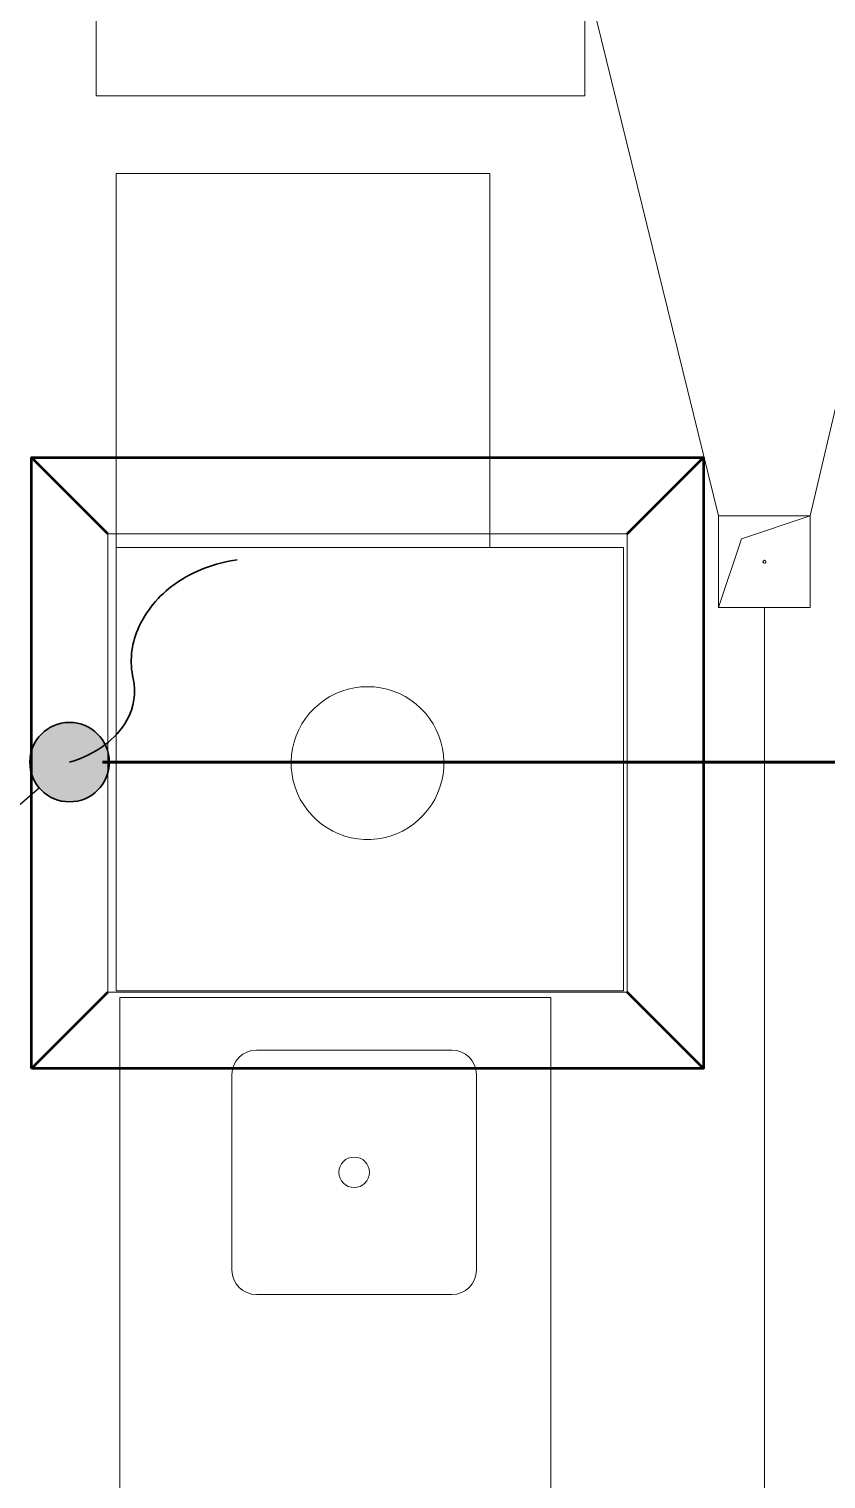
# Model space of a CAD drawing. Header units: millimetres. Extents: x -32 to 417638015, y -35 to 175284279.
# Drawn here: x 416310818 to 416312122, y 175258853 to 175261225 of the extents above; entities that cross this region are included whole.
import ezdxf
from ezdxf.enums import TextEntityAlignment as Align

# ---------------------------------------------------------------- set-up
doc = ezdxf.new("R2010")
doc.units = ezdxf.units.MM
for name, color, linetype, lineweight in [('_ЭМ_гофра', 5, 'Continuous', 60), ('_ЭМ_ТХ_пищеблок', 7, 'Continuous', 30), ('Атрибут', 7, 'Continuous', 5), ('Обобщенные модели', 7, 'Continuous', 18), ('Оборудование', 7, 'Continuous', 18), ('Перекрытие', 7, 'Continuous', 18), ('ШТРИХОВКА', 252, 'Continuous', 15), ('ЭОМ_Кабельный вывод', 1, 'Continuous', 35)]:
    doc.layers.add(name, color=color, linetype=linetype, lineweight=lineweight)
doc.layers.add('PDF __ЭМ_Надписи', color=7, linetype='Continuous')
doc.layers.add('ЭОМ_Лотки рабочие', color=5, linetype='Continuous')
doc.layers.add('Линии', color=7, linetype='Continuous', lineweight=9, true_color=0x00a600)
doc.styles.add('GOST Common', font='GOST_Common.ttf', dxfattribs={"width": 0.9, "height": 349.9999999999996})
doc.styles.add('ISOCPEUR', font='isocpeur.ttf', dxfattribs={"width": 0.85, "height": 274.9999999999997})

# ---------------------------------------------------------------- blocks, each defined once
blk = doc.blocks.new('_ЭМ_ТХ_Пищеблок')
at = {"layer": 'Оборудование', "color": 8}
for p, q in [((52672.66717016883, 31571.22054029431), (52672.66717016883, 32203.22054029431)), ((53472.66717016883, 32203.22054029431), (53472.66717016883, 31571.22054029431)), ((53472.66717016883, 31571.22054029431), (52672.66717016883, 31571.22054029431)), ((52705.73189337642, 30831.93634181206), (52705.73189337642, 31443.93634181206)), ((52705.73189337642, 31443.93634181206), (53316.73189337642, 31443.93634181206)), ((53316.73189337642, 31443.93634181206), (53316.73189337642, 30831.93634181206)), ((52705.73189337642, 30831.93634181206), (52705.73189337642, 30106.93634181206)), ((53535.73189337642, 30831.93634181206), (52705.73189337642, 30831.93634181206)), ((53316.73189337642, 30831.93634181206), (52705.73189337642, 30831.93634181206)), ((53535.73189337642, 30106.93634181206), (53535.73189337642, 30831.93634181206)), ((52705.73189337642, 30106.93634181206), (53535.73189337642, 30106.93634181206)), ((53254.91552981056, 30009.83011945667), (52934.91552981056, 30009.83011945667)), ((52894.91552981056, 29969.83011945667), (52894.91552981056, 29649.83011945667)), ((53294.91552981056, 29649.83011945667), (53294.91552981056, 29969.83011945667)), ((52934.91552981056, 29609.83011945667), (53254.91552981056, 29609.83011945667))]:
    blk.add_line(p, q, dxfattribs=at)
at = {"layer": 'Оборудование', "color": 8, "linetype": 'ByBlock', "lineweight": -2}
for points in [[(52691.85151560517, 30854.46965207278), (52566.85151560517, 30979.46965207278)], [(53541.85151560517, 30854.46965207279), (53666.85151560517, 30979.46965207279)], [(52566.85151560517, 29979.46965207278), (52691.85151560517, 30104.46965207278)], [(53666.85151560517, 29979.46965207279), (53541.85151560517, 30104.46965207279)]]:
    blk.add_lwpolyline(points, dxfattribs=at)
blk.add_lwpolyline([(52566.85151560517, 29979.46965207278), (52566.85151560517, 30979.46965207278), (53666.85151560517, 30979.46965207279), (53666.85151560517, 29979.46965207279)], close=True, dxfattribs=at)
at = {"layer": 'Оборудование', "color": 8}
blk.add_lwpolyline([(52691.85151560517, 30104.46965207278), (52691.85151560517, 30854.46965207278), (53541.85151560517, 30854.46965207279), (53541.85151560517, 30104.46965207279)], close=True, dxfattribs=at)
for points in [[(53116.85151560517, 30604.46965207278), (53106.10591576299, 30604.00692393961), (53095.43987258249, 30602.6221654173), (53084.93235371565, 30600.32562877344), (53074.66115315591, 30597.13431676189), (53064.70231527864, 30593.07185674023), (53055.12957183518, 30588.16832574111), (53046.01379606879, 30582.46002779248), (53037.4224779939, 30575.98922513518), (53029.41922472372, 30568.80382532816), (53022.06328954535, 30560.95702655763), (53015.40913322925, 30552.50692377633), (53009.5060208207, 30543.51607858884), (53004.39765689864, 30534.0510560673), (53000.12186200231, 30524.18193192693), (52996.71029262114, 30513.98177370997), (52994.18820682122, 30503.52609981914), (52992.57427724343, 30492.89232040581), (52991.88045285769, 30482.15916425231), (52992.111870497, 30471.40609589162), (52993.26681682613, 30460.7127272797), (52995.33674102654, 30450.15822837648), (52998.30631810365, 30439.82074099915), (53002.15356234775, 30429.77680028747), (53006.84999010848, 30420.1007680644), (53012.36083067784, 30410.8642822872), (53018.64528372033, 30402.13572666497), (53025.65682134436, 30393.97972436971), (53033.34353257848, 30386.45665958886), (53041.64850770206, 30379.62223046199), (53050.51025958493, 30373.52703671118), (53059.86317891662, 30368.21620501845), (53069.63801995468, 30363.72905492355), (53079.76241319599, 30360.09880771588), (53090.1614011752, 30357.35234047564), (53100.7579934236, 30355.50998708537), (53111.47373647961, 30354.58538768501), (53122.22929473074, 30354.58538768501), (53132.94503778675, 30355.50998708537), (53143.54163003515, 30357.35234047564), (53153.94061801436, 30360.09880771588), (53164.06501125567, 30363.72905492355), (53173.83985229373, 30368.21620501845), (53183.19277162541, 30373.52703671118), (53192.05452350829, 30379.62223046199), (53200.35949863186, 30386.45665958886), (53208.04620986598, 30393.97972436971), (53215.05774749001, 30402.13572666497), (53221.3422005325, 30410.8642822872), (53226.85304110187, 30420.1007680644), (53231.5494688626, 30429.77680028747), (53235.3967131067, 30439.82074099915), (53238.3662901838, 30450.15822837648), (53240.43621438422, 30460.7127272797), (53241.59116071335, 30471.40609589162), (53241.82257835266, 30482.15916425231), (53241.12875396692, 30492.8923204058), (53239.51482438912, 30503.52609981914), (53236.99273858921, 30513.98177370997), (53233.58116920804, 30524.18193192693), (53229.30537431171, 30534.05105606729), (53224.19701038965, 30543.51607858884), (53218.29389798109, 30552.50692377633), (53211.63974166499, 30560.95702655763), (53204.28380648663, 30568.80382532816), (53196.28055321645, 30575.98922513518), (53187.68923514157, 30582.46002779248), (53178.57345937517, 30588.16832574111), (53169.00071593171, 30593.07185674022), (53159.04187805444, 30597.13431676189), (53148.7706774947, 30600.32562877344), (53138.26315862786, 30602.6221654173), (53127.59711544735, 30604.00692393961), (53116.85151560517, 30604.46965207278)], [(53416.58715578631, 30095.67190142283), (53416.58715578631, 28583.67190142283), (52711.58715578631, 28583.67190142283), (52711.58715578631, 30095.67190142283), (53416.58715578631, 30095.67190142283)]]:
    blk.add_lwpolyline(points, dxfattribs=at)
blk.add_circle((53094.91552981056, 29809.83011945667), 25, dxfattribs=at)
for centre, start, end in [((52934.91552981056, 29969.83011945667), 90, 180), ((53254.91552981056, 29969.83011945667), 0, 90), ((52934.91552981056, 29649.83011945667), 180, 270), ((53254.91552981056, 29649.83011945667), 270, 0)]:
    blk.add_arc(centre, 40, start, end, dxfattribs=at)
at = {"layer": 'Атрибут', "color": 8, "style": 'ISOCPEUR', "width": 0.85}
blk.add_attdef('№_ПОЗИЦИИ', text='', height=150, rotation=90, dxfattribs=at).set_placement((58331.67525722168, 39155.16258932042), align=Align.MIDDLE_CENTER)
blk = doc.blocks.new('ТХ пищеблок....')
at = {"layer": 'Оборудование', "color": 8}
for p, q in [((7.375521411944646, 16239.07788188825), (7.375521411944646, 16871.07788188825)), ((807.3755214119446, 16871.07788188825), (807.3755214119446, 16239.07788188825)), ((807.3755214119446, 16239.07788188825), (7.375521411944646, 16239.07788188825)), ((40.44024461950175, 15499.79368340602), (40.44024461950175, 16111.79368340602)), ((40.44024461950175, 16111.79368340602), (651.4402446195018, 16111.79368340602)), ((651.4402446195018, 16111.79368340602), (651.4402446195018, 15499.79368340602)), ((40.44024461950175, 15499.79368340602), (40.44024461950175, 14774.79368340602)), ((870.4402446195018, 15499.79368340602), (40.44024461950175, 15499.79368340602)), ((651.4402446195018, 15499.79368340602), (40.44024461950175, 15499.79368340602)), ((870.4402446195018, 14774.79368340602), (870.4402446195018, 15499.79368340602)), ((40.44024461950175, 14774.79368340602), (870.4402446195018, 14774.79368340602)), ((589.6238810536452, 14677.68746105063), (269.6238810536452, 14677.68746105063)), ((229.6238810536452, 14637.68746105063), (229.6238810536452, 14317.68746105063)), ((629.6238810536452, 14317.68746105063), (629.6238810536452, 14637.68746105063)), ((269.6238810536452, 14277.68746105063), (589.6238810536452, 14277.68746105063))]:
    blk.add_line(p, q, dxfattribs=at)
at = {"layer": 'Оборудование', "color": 8, "linetype": 'ByBlock', "lineweight": -2}
for points in [[(26.55986684828531, 15522.32699366671), (-98.44013315171469, 15647.32699366671)], [(876.5598668482853, 15522.32699366671), (1001.559866848285, 15647.32699366671)], [(-98.44013315171469, 14647.32699366671), (26.55986684828531, 14772.32699366671)], [(1001.559866848285, 14647.32699366671), (876.5598668482853, 14772.32699366671)]]:
    blk.add_lwpolyline(points, dxfattribs=at)
blk.add_lwpolyline([(-98.44013315171469, 14647.32699366671), (-98.44013315171469, 15647.32699366671), (1001.559866848285, 15647.32699366671), (1001.559866848285, 14647.32699366671)], close=True, dxfattribs=at)
at = {"layer": 'Оборудование', "color": 8}
blk.add_lwpolyline([(26.55986684828531, 14772.32699366671), (26.55986684828531, 15522.32699366671), (876.5598668482853, 15522.32699366671), (876.5598668482853, 14772.32699366671)], close=True, dxfattribs=at)
for points in [[(451.5598668482853, 15272.32699366671), (440.8142670061206, 15271.86426553357), (430.148223825614, 15270.47950701125), (419.6407049587579, 15268.18297036737), (409.3695043990156, 15264.99165835581), (399.410666521755, 15260.92919833417), (389.8379230782739, 15256.02566733508), (380.7221473118989, 15250.31736938644), (372.130829236994, 15243.84656672913), (364.1275759668206, 15236.66116692207), (356.7716407884727, 15228.81436815159), (350.1174844723428, 15220.3642653703), (344.2143720638123, 15211.37342018279), (339.1060081417672, 15201.90839766123), (334.8302132454119, 15192.03927352087), (331.4186438642209, 15181.83911530394), (328.8965580643271, 15171.38344141311), (327.282628486515, 15160.74966199975), (326.5888041008147, 15150.01650584629), (326.8202217401122, 15139.26343748556), (327.9751680692425, 15128.57006887364), (330.0450922696618, 15118.01556997042), (333.0146693467395, 15107.67808259308), (336.8619135908666, 15097.63414188143), (341.5583413515706, 15087.95810965833), (347.0691819209605, 15078.72162388114), (353.3536349634524, 15069.99306825892), (360.3651725874515, 15061.83706596366), (368.0518838216085, 15054.31400118279), (376.3568589451606, 15047.47957205592), (385.2186108280439, 15041.38437830511), (394.5715301597374, 15036.0735466124), (404.346371197782, 15031.58639651752), (414.4707644390874, 15027.95614930982), (424.8697524183081, 15025.2096820696), (435.4663446667255, 15023.36732867931), (446.1820877227001, 15022.44272927893), (456.9376459738705, 15022.44272927893), (467.6533890298451, 15023.36732867931), (478.2499812782626, 15025.2096820696), (488.6489692574833, 15027.95614930982), (498.7733624987886, 15031.58639651752), (508.5482035368332, 15036.0735466124), (517.9011228685267, 15041.38437830511), (526.76287475141, 15047.47957205592), (535.0678498749621, 15054.31400118279), (542.7545611091191, 15061.83706596366), (549.7660987331183, 15069.99306825892), (556.0505517756101, 15078.72162388114), (561.5613923450001, 15087.95810965833), (566.257820105704, 15097.63414188143), (570.1050643498311, 15107.67808259308), (573.0746414269088, 15118.01556997042), (575.1445656273281, 15128.57006887364), (576.2995119564584, 15139.26343748556), (576.5309295957559, 15150.01650584629), (575.8371052100556, 15160.74966199975), (574.2231756322435, 15171.38344141311), (571.7010898323497, 15181.83911530394), (568.2895204511588, 15192.03927352087), (564.0137255548034, 15201.90839766123), (558.9053616327583, 15211.37342018279), (553.0022492242279, 15220.3642653703), (546.3480929080979, 15228.81436815159), (538.99215772975, 15236.66116692207), (530.9889044595766, 15243.84656672913), (522.3975863846717, 15250.31736938644), (513.2818106182967, 15256.02566733508), (503.7090671748156, 15260.92919833417), (493.7502292975551, 15264.99165835581), (483.4790287378128, 15268.18297036737), (472.9715098709567, 15270.47950701125), (462.30546669045, 15271.86426553357), (451.5598668482853, 15272.32699366671)], [(751.2955070293974, 14763.52924301679), (751.2955070293974, 13251.52924301679), (46.29550702939741, 13251.52924301679), (46.29550702939741, 14763.52924301679), (751.2955070293974, 14763.52924301679)]]:
    blk.add_lwpolyline(points, dxfattribs=at)
blk.add_circle((429.6238810536452, 14477.68746105063), 25, dxfattribs=at)
for centre, start, end in [((269.6238810536452, 14637.68746105063), 90, 180), ((589.6238810536452, 14637.68746105063), 0, 90), ((269.6238810536452, 14317.68746105063), 180, 270), ((589.6238810536452, 14317.68746105063), 270, 0)]:
    blk.add_arc(centre, 40, start, end, dxfattribs=at)
blk = doc.blocks.new('1 этаж')
at = {"layer": 'Линии', "color": 8}
blk.add_line((47823.08537243839, 28767.7060188029), (47823.08537243839, 26857.68170692472), dxfattribs=at)
at = {"layer": 'Обобщенные модели', "color": 8}
for p, q in [((47748.08537243839, 28767.70601880289), (47748.08537243839, 28917.7060188029)), ((47748.08537243839, 28917.7060188029), (47898.08537243839, 28917.7060188029)), ((47898.08537243839, 28917.7060188029), (47748.08537243839, 28917.7060188029)), ((47748.08537243839, 28917.7060188029), (47748.08537243839, 28767.70601880289)), ((47785.58537243839, 28880.2060188029), (47898.08537243839, 28917.7060188029)), ((47898.08537243839, 28917.7060188029), (47898.08537243839, 28767.70601880289)), ((47898.08537243839, 28767.70601880289), (47898.08537243839, 28917.7060188029)), ((47748.08537243839, 28767.70601880289), (47785.58537243839, 28880.2060188029)), ((47898.08537243839, 28767.70601880289), (47748.08537243839, 28767.70601880289)), ((47748.08537243839, 28767.70601880289), (47898.08537243839, 28767.70601880289))]:
    blk.add_line(p, q, dxfattribs=at)
for radius, start, end in [(2.500000000000002, 0, 180), (2.500000000000002, 180, 0), (2.499999999999999, 60.0000000000418, 165.0000000000325), (2.500000000000002, 194.9999999999675, 270), (2.499999999999998, 299.9999999999582, 0)]:
    blk.add_arc((47823.08537243839, 28842.7060188029), radius, start, end, dxfattribs=at)
at = {"layer": 'Перекрытие', "color": 8}
for p, q in [((46618.26534351413, 33512.55477044494), (47748.08537243839, 28917.7060188029)), ((47898.08537243839, 28917.7060188029), (48973.08537243842, 33512.55477044494))]:
    blk.add_line(p, q, dxfattribs=at)
at = {"layer": 'ЭОМ_Лотки рабочие'}
blk.add_blockref('ТХ пищеблок....', (46722.0575752336, 13366.04446869802), dxfattribs=at)
blk = doc.blocks.new('*U929')
at = {"lineweight": -2}
h = blk.add_hatch(color=0, dxfattribs=at)
h.dxf.hatch_style = 1
edge = h.paths.add_edge_path()
edge.add_arc((0, 0), 65, 0, 360)
at = {"color": 0, "lineweight": -2}
blk.add_lwpolyline([(0, 0, -0.08936249028699324), (-57.63352208770608, 28.10415613326493, -0.1054592248489479), (-93.92673001432374, 68.76554799783862, -0.1873399643475958), (-104.0977971588253, 136.9082143555222, 0.1592570552632497), (-111.6048559159729, 216.841097212785, 0.1381598355351745), (-172.4482583931833, 291.4552391964358, 0.1214254163346998), (-274.126601350174, 330.9465621679859)], format="xyb", dxfattribs=at)
blk.add_circle((0, 0), 65, dxfattribs=at)
at = {"color": 7, "style": 'GOST Common', "width": 0.9}
blk.add_attdef('ОБОРУДОВАНИЕ', (25.45192302420901, 114.7032888709673), '', height=250, dxfattribs=at)

msp = doc.modelspace()

# ---------------------------------------------------------------- linework, layer by layer
at = {"layer": '_ЭМ_гофра', "linetype": 'ByBlock'}
msp.add_lwpolyline([(416310938.1542228, 175260025.5525865), (416312598.8864031, 175260025.5525865)], dxfattribs=at)
at = {"layer": 'PDF __ЭМ_Надписи', "lineweight": 25}
msp.add_lwpolyline([(416310834.6349508, 175259983.3527795), (416308047.9534488, 175257584.2491274), (416304864.506029, 175257584.2491274)], dxfattribs=at)

# ---------------------------------------------------------------- block references
at = {"layer": '_ЭМ_ТХ_пищеблок', "lineweight": 50}
msp.add_blockref('_ЭМ_ТХ_Пищеблок', (416258254.8670169, 175229544.5649611), dxfattribs=at)
at = {"layer": 'ШТРИХОВКА'}
msp.add_blockref('1 этаж', (416264198.1010904, 175231510.6631508), dxfattribs=at)
at = {"layer": 'ЭОМ_Кабельный вывод', "color": 5, "lineweight": 30, "xscale": -1}
msp.add_blockref('*U929', (416310884.0735621, 175260025.5525865), dxfattribs=at)

doc.saveas('drawing.dxf')
